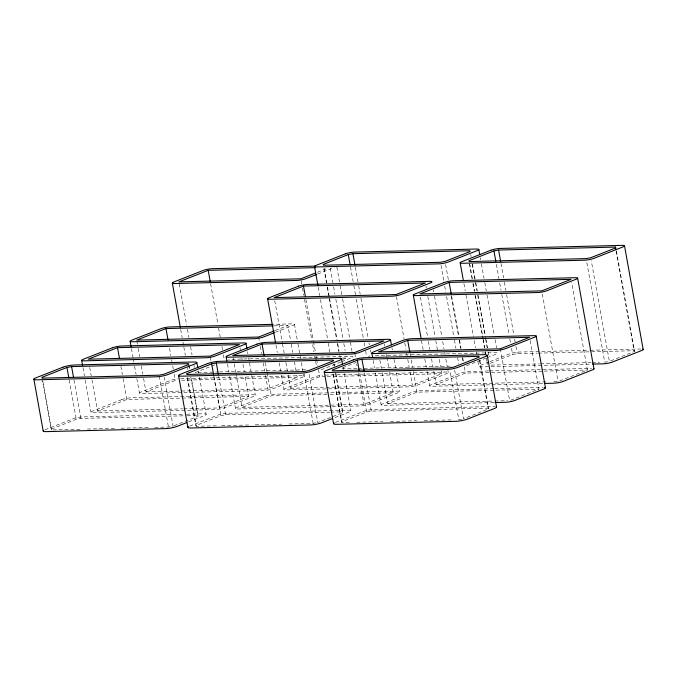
<?xml version="1.0" encoding="UTF-8"?>
<svg xmlns="http://www.w3.org/2000/svg" width="677" height="677" viewBox="0 0 677 677"><rect width="100%" height="100%" fill="white"/><g stroke="black" fill="none" stroke-linecap="round" stroke-linejoin="round"><path stroke-width="0.51" stroke-dasharray="3.38 2.54" d="M317.42 272.272L327.186 268.43M317.615 274.067L334.218 267.533M275.2 330.503L287.894 325.51L290.509 340.015M275.395 332.305L292.98 325.383A6.685 1.176 -10.2 0 0 292.083 323.86L273.169 324.334M45.037 429.734L74.174 418.378A8.352 1.464 -10.2 0 1 81.612 416.947L184.178 414.273M80.03 429.235L51.613 429.954L51.164 429.193L76.281 419.3L80.91 418.411L186.158 415.763M91.954 379.915L97.556 411.007L126.853 399.472L248.764 396.4L245.032 375.676M143.583 378.451L146.012 391.924L175.318 380.389L177.416 380.339M214.753 364.861L195.221 372.553L218.341 371.969M174.031 425.74L198.183 416.237L191.286 377.893M183.729 408.84L219.458 407.935L248.764 396.4M146.012 391.924L267.923 388.86L297.22 377.326L296.848 375.253M342.52 359.487L346.429 357.947L346.057 355.89M188.765 421.813L204.31 415.695A8.352 1.464 -10.2 0 0 203.193 413.791L185.236 414.248M340.768 362.051L322.21 369.363A6.685 1.176 -10.2 0 1 319.434 370.201M341.741 361.67L351.507 357.82A6.685 1.176 -10.2 0 0 350.618 356.305L228.708 359.369M189.738 426.087L218.874 414.73A8.352 1.464 -10.2 0 1 226.313 413.308L347.902 410.152A8.352 1.464 -10.2 0 1 349.019 412.056L333.465 418.174M216.31 425.808L196.313 426.307L195.865 425.545L220.981 415.661L225.619 414.773L329.809 412.149M235.892 373.171L242.044 407.368L271.35 395.833L329.149 394.378M288.097 374.897L290.509 388.293L319.806 376.75L326.111 376.598M342.774 367.713L356.297 362.39M335.8 373.213L342.892 412.589L317.775 422.482L308.822 372.739M242.044 407.368L363.955 404.304L393.252 392.762L389.529 372.037M290.509 388.293L412.411 385.221L441.717 373.687L441.159 370.598M486.238 358.031L466.698 365.724A6.685 1.176 -10.2 0 1 465.446 366.155M487.212 357.651L496.004 354.189A6.685 1.176 -10.2 0 0 495.107 352.666L373.205 355.73M335.411 422.423L364.548 411.066A8.352 1.464 -10.2 0 1 371.986 409.644L493.575 406.488A8.352 1.464 -10.2 0 1 495.276 406.538M489.099 361.916L480.306 365.377A6.685 1.176 -10.2 0 0 481.203 366.9L591.546 364.124M490.08 361.535L509.612 353.843A6.685 1.176 -10.2 0 1 518.878 352.065L589.286 350.297M349.349 422.456L341.987 422.643L341.538 421.881L366.655 411.997L371.292 411.108L488.117 408.163L488.566 408.925L463.449 418.818L454.682 370.107M382.124 372.612L387.718 403.704L417.024 392.169L538.926 389.097L530.167 340.396M433.771 371.233L436.183 384.621L465.48 373.086L543.25 371.131M490.376 363.287L512.599 354.536L517.228 353.648L537.225 353.149M510.602 400.251L538.926 389.097M553.879 381.659L558.085 381.557L587.391 370.023L571.633 282.436M616.417 250.947L634.501 351.473L609.385 361.357L591.3 260.84M154.754 427.356L168.438 427.009L173.067 426.121L164.308 377.419M607.531 361.713L604.756 362.246L586.671 261.728M288.935 423.98L313.138 423.37L316.844 422.66M461.596 419.173L458.811 419.706L450.053 370.996M274.236 325.849L287.894 325.51M590.344 350.271L640.78 349.002M342.223 358.057L346.429 357.947M538.283 353.123L634.061 350.711L634.501 351.473M219.39 371.944L307.671 369.727M356.991 368.483L342.257 368.855L341.809 368.093M358.04 368.457L450.662 366.122M491.087 365.106L539.501 363.887M540.551 363.862L591.072 362.593M592.13 362.567L599.492 362.381M180.547 378.714L301.409 375.676A6.685 1.176 -10.2 0 1 302.297 377.199L273 388.733A6.685 1.176 -10.2 0 1 263.734 390.511L141.823 393.574A6.685 1.176 -10.2 0 1 140.934 392.059L170.232 380.516A6.685 1.176 -10.2 0 1 178.043 378.832M325.045 375.083L445.906 372.037A6.685 1.176 -10.2 0 1 446.795 373.56L417.489 385.095A6.685 1.176 -10.2 0 1 408.231 386.872L286.32 389.935A6.685 1.176 -10.2 0 1 285.423 388.42L314.729 376.886A6.685 1.176 -10.2 0 1 322.54 375.193M488.582 370.962L469.669 371.445A6.685 1.176 -10.2 0 0 460.402 373.213L431.097 384.756A6.685 1.176 -10.2 0 0 431.994 386.271L490.842 384.79M489.64 370.937L591.58 368.373M181.622 380.229L297.22 377.326M327.169 376.573L441.717 373.687M544.3 371.106L587.391 370.023M436.183 384.621L546.525 381.845M491.9 384.764L543.394 383.47M493.719 388.691L421.212 390.519A6.685 1.176 -10.2 0 0 411.946 392.296L382.64 403.83A6.685 1.176 -10.2 0 0 383.537 405.354L493.88 402.57M494.777 388.666L543.115 387.447M330.198 394.352L393.252 392.762M97.556 411.007L182.68 408.866M387.718 403.704L493.863 401.029M494.912 401.004L507.522 400.691M187.216 415.737L197.743 415.475L198.183 416.237M330.867 412.124L342.444 411.836L342.892 412.589M87.392 429.049L114.76 428.363M121.073 428.202L148.441 427.517M221.574 425.672L249.991 424.961M255.254 424.826L281.564 424.166M356.72 422.27L383.03 421.61M390.401 421.424L416.71 420.764M424.081 420.578L451.449 419.892M616.155 251.226L634.061 350.711M542.328 293.97L558.085 381.557M501.005 263.497L503.62 278.002M504.365 282.148L505.854 290.433M506.599 294.58L513.877 334.997M514.622 339.143L515.18 342.249M515.925 346.396L517.228 353.648M496.376 264.377L498.983 278.89M499.736 283.037L501.039 290.289M501.784 294.436L509.053 334.853M509.798 338.999L510.551 343.137M511.482 348.325L512.599 354.536M500.303 348.816L509.629 400.632M480.323 257.717L480.695 259.79M481.44 263.937L484.055 278.442M484.8 282.588L486.289 290.882M487.034 295.028L494.303 335.445M495.056 339.583L496.546 347.876M470.743 254.62L471.116 256.693M472.419 263.945L475.592 281.564M475.779 282.597L477.268 290.89M478.013 295.028L485.291 335.445M486.035 339.592L487.525 347.885M488.269 352.032L488.828 355.137L488.015 352.302M472.165 264.216L475.33 281.835M475.516 282.876L477.014 291.161M477.759 295.307L485.401 337.798M485.587 338.83L487.262 348.156M469.652 263.632L472.453 279.178M473.198 283.316L474.687 291.609M475.432 295.756L483.082 338.246M483.268 339.279L484.757 347.572M485.502 351.718L485.874 353.792M469.398 263.903L472.191 279.449M472.935 283.595L474.238 290.848M474.992 294.994L482.819 338.517M483.006 339.558L484.495 347.843M485.24 351.989L485.621 354.063M486.365 358.209L486.924 361.315M487.11 362.356L487.482 364.429M479.798 360.223L488.566 408.925M479.536 360.494L488.117 408.163M463.923 283.604L465.226 290.856M465.971 295.003L473.426 336.452M474.179 340.599L475.482 347.851M476.227 351.998L476.6 354.071M477.903 361.323L478.834 366.511M451.576 295.807L458.811 335.995M459.548 340.116L461.029 348.359M462.704 357.634L463.44 361.755M464.371 366.909L465.48 373.086M445.627 264.504L448.428 280.05M451.407 296.628L458.498 336.012M459.243 340.159L460.732 348.443M462.408 357.769L462.966 360.883M440.998 265.392L443.79 280.938M444.721 286.117L445.847 292.337M446.592 296.484L453.675 335.86M454.419 340.006L455.909 348.3M457.593 357.625L458.71 363.845M433.432 290.001L433.805 292.058M434.549 296.179L441.776 336.367M442.707 341.521L444.002 348.731M444.747 352.852L445.119 354.917M445.855 359.038L447.158 366.249M447.895 370.37L448.267 372.435M425.96 286.1L426.324 288.165M427.813 296.408L435.04 336.587M435.785 340.717L437.824 352.048M439.119 359.259L440.422 366.477M420.417 297.042L427.652 337.222M428.389 341.343L429.878 349.594M431.545 358.861L433.026 367.103M421.466 340.539L423.142 349.814M424.809 359.089L426.29 367.332M427.035 371.453L429.624 385.882M410.127 353.826L410.499 355.899M411.244 360.037L412.547 367.298M413.292 371.436L417.024 392.169M396.468 296.611L404.067 338.855M404.812 342.977L405.921 349.154M406.665 353.276L407.038 355.34M407.774 359.462L409.263 367.704M410 371.825L412.411 385.221M391.975 347.986L392.347 350.06M394.031 359.385L395.52 367.67M396.451 372.858L399.811 391.509M384.494 344.06L384.866 346.133M386.355 354.418L386.728 356.491M386.914 357.532L388.784 367.89M379.89 360.181L381.379 368.466M373.154 360.401L374.457 367.653M375.388 372.832L381.168 404.956M355.332 267.161L357.947 281.666M358.692 285.812L360.181 294.106M360.926 298.252L368.203 338.661M368.948 342.807L369.32 344.881M370.251 350.06L370.624 352.133M350.517 267.009L353.123 281.522M353.876 285.669L355.552 294.994M356.297 299.132L363.38 338.517M364.124 342.664L364.869 346.81M365.622 350.948L366.553 356.136M364.387 372.765L371.292 411.108M359.758 373.653L366.655 411.997M354.816 353.521L355.56 357.668M356.677 363.887L357.058 365.961M358.361 373.213L363.955 404.304M336.85 267.051L340.006 284.568M340.192 285.592L341.86 294.867M342.596 298.989L350.204 341.242M350.39 342.266L352.057 351.541M330.3 268.304L332.898 282.732M333.634 286.853L334.937 294.063M335.86 299.217L343.095 339.405M343.831 343.527L345.135 350.737M343.044 367.349L343.417 369.422M344.17 373.569L350.881 410.871M324.165 268.329L326.779 282.842M327.524 286.989L329.386 297.347M329.572 298.388L337.036 339.837M337.781 343.984L339.084 351.236M339.829 355.383L340.201 357.456M323.911 268.608L326.517 283.113M327.262 287.26L329.132 297.626M329.318 298.659L336.587 339.075M337.332 343.222L338.822 351.515M334.125 363.887L334.497 365.961M333.863 364.167L334.235 366.232M335.547 373.492L342.444 411.836M318.249 287.268L319.739 295.561M320.483 299.708L327.566 339.084M328.311 343.231L329.995 352.556M333.219 373.932L341.987 422.643M332.966 374.212L341.538 421.881M305.902 299.471L313.316 340.692M313.502 341.724L315.355 352.023M316.1 356.144L316.472 358.209M316.658 359.242L317.767 365.419M318.512 369.54L319.806 376.75M301.18 280.87L301.739 283.959M302.484 288.08L303.778 295.299M304.523 299.42L311.936 340.633M312.681 344.754L313.976 351.972M314.72 356.094L315.457 360.215M315.643 361.247L316.574 366.392M304.193 373.628L313.138 423.37M294.453 324.249L297.245 339.795M297.99 343.941L300.046 355.34M300.233 356.381L300.605 358.446M301.35 362.593L303.211 372.959M303.398 373.992L303.77 376.065M291.254 344.161L292.743 352.455M294.427 361.78L296.103 371.106M274.744 300.706L282.351 342.951M282.537 343.984L284.205 353.259M285.872 362.533L287.353 370.776M275.979 345.236L277.282 352.455M279.136 362.754L280.616 370.996M281.361 375.117L283.951 389.546M265.384 362.669L267.06 371.995M267.246 373.035L271.35 395.833M258.597 337.044L259.528 342.223M260.273 346.37L261.576 353.622M263.26 362.948L264.749 371.241M265.494 375.388L267.923 388.86M247.486 351.617L247.858 353.69M248.603 357.837L249.348 361.983M249.534 363.016L251.023 371.309M251.768 375.456L255.314 395.148M239.996 347.699L240.369 349.764M241.858 358.057L242.239 360.13M242.984 364.277L244.287 371.529M233.1 357.625L233.472 359.699M234.217 363.845L235.706 372.13M227.48 364.065L228.97 372.35M229.715 376.497L235.494 408.62M210.615 283.739L217.85 323.928M218.586 328.049L220.262 337.315M221.929 346.59L222.488 349.687M223.41 354.833L224.341 359.986M218.713 376.429L225.619 414.773M213.898 376.285L220.981 415.661M210.319 357.16L211.072 361.306M213.864 376.844L219.458 407.935M198.344 370.988L198.716 373.061M199.461 377.207L206.172 414.519M179.278 283.942L186.691 325.155M187.436 329.276L188.917 337.518M190.584 346.793L192.065 355.036M193.918 365.343L194.291 367.399M189.052 365.453L189.611 368.567M188.604 364.7L189.348 368.838M190.838 377.131L197.743 415.475M180.7 329.504L182.181 337.747M182.917 341.868L183.662 345.989M183.848 347.022L185.329 355.264M187.554 367.628L187.927 369.684M187.546 377.605L196.313 426.307M187.292 377.876L195.865 425.545M169.538 348.266L170.841 355.518M171.586 359.665L171.958 361.738M172.703 365.885L173.261 368.99M174.192 374.169L175.318 380.389M159.298 376.234L168.438 427.009M136.872 341.149L137.431 344.255M138.184 348.401L139.674 356.694M141.349 366.02L142.839 374.313M131.44 348.621L133.31 358.988M133.496 360.02L133.868 362.093M134.613 366.24L136.102 374.533M136.847 378.671L139.462 393.185M120.887 366.308L122.376 374.601M123.121 378.739L126.853 399.472M89.719 367.484L91.209 375.769M82.983 367.696L84.473 375.989M85.217 380.135L90.997 412.259M74.013 380.068L80.91 418.411M69.189 379.924L76.281 419.3M42.846 381.244L51.613 429.954M42.025 378.409L51.164 429.193M368.39 356.305A6.685 1.176 -10.2 0 1 370.099 356.017M121.775 399.599L92.47 411.134A6.685 1.176 -10.2 0 0 93.367 412.657L215.269 409.585A6.685 1.176 -10.2 0 0 224.536 407.808L253.841 396.273A6.685 1.176 -10.2 0 0 252.944 394.75L131.042 397.822A6.685 1.176 -10.2 0 0 121.775 399.599M266.273 395.96L236.967 407.495A6.685 1.176 -10.2 0 0 237.864 409.018L359.766 405.946A6.685 1.176 -10.2 0 0 369.033 404.169L398.338 392.635A6.685 1.176 -10.2 0 0 397.441 391.12L275.539 394.183A6.685 1.176 -10.2 0 0 266.273 395.96"/><path stroke-width="1.02" d="M315.406 267.643L208.211 270.343L178.906 281.877L300.808 278.806L315.465 273.043M348.274 254.577L323.166 264.462L323.606 265.223L440.439 262.287L445.068 261.398L470.185 251.505L469.736 250.744L352.912 253.689L348.274 254.577L350.144 264.935M66.955 367.484L41.839 377.377L42.287 378.138L159.112 375.193L163.749 374.305L188.866 364.421L188.418 363.659L71.584 366.595L66.955 367.484L68.817 377.851M117.527 347.656L88.23 359.191L210.132 356.119L239.438 344.585L117.527 347.656L119.397 358.015M273.186 325.874L165.992 328.573L136.686 340.108L258.597 337.044L274.227 330.892M316.633 274.456L305.894 278.679A6.685 1.176 -10.2 0 1 296.628 280.456L174.717 283.528A6.685 1.176 -10.2 0 1 173.828 282.004L203.125 270.47A6.685 1.176 -10.2 0 1 212.392 268.693L315.38 266.103M303.491 286.075L274.193 297.618L396.096 294.546L425.401 283.011L303.491 286.075L305.344 296.382M274.422 332.686L263.675 336.918A6.685 1.176 -10.2 0 1 254.408 338.695L132.506 341.758A6.685 1.176 -10.2 0 1 131.609 340.243L160.914 328.7A6.685 1.176 -10.2 0 1 170.181 326.932L272.12 324.359M493.956 250.913L468.839 260.797L469.279 261.559L586.113 258.614L590.742 257.725L615.858 247.841L615.41 247.08L498.585 250.025L493.956 250.913L495.818 261.271M211.656 363.845L186.539 373.738L186.987 374.491L303.821 371.555L308.45 370.666L333.566 360.782L333.118 360.02L216.293 362.957L211.656 363.845L213.526 374.212M262.024 344.018L232.727 355.552L354.63 352.489L383.935 340.946L262.024 344.018L264.081 355.417M449.164 282.411L419.867 293.945L541.769 290.882L571.075 279.347L449.164 282.411L451.204 293.75M186.818 422.583L177.103 426.408A8.352 1.464 -10.2 0 1 165.518 428.626L46.154 431.63A8.352 1.464 -10.2 0 1 43.726 430.36M357.329 360.181L332.212 370.065L332.661 370.827L449.494 367.89L454.123 367.002L479.24 357.109L478.791 356.347L361.967 359.292L357.329 360.181L359.199 370.539M407.698 340.353L378.401 351.888L500.303 348.816L529.609 337.281L407.698 340.353L409.754 351.752M332.492 418.555L321.803 422.761A8.352 1.464 -10.2 0 1 310.227 424.987L190.855 427.991A8.352 1.464 -10.2 0 1 188.434 426.722M592.603 364.099L603.105 363.828A6.685 1.176 -10.2 0 0 612.372 362.06L641.678 350.517A6.685 1.176 -10.2 0 0 642.761 349.154M544.443 383.444L553.904 383.207A6.685 1.176 -10.2 0 0 563.162 381.43L592.468 369.896A6.685 1.176 -10.2 0 0 593.551 368.525M494.929 402.544L505.44 402.282A6.685 1.176 -10.2 0 0 514.706 400.505L544.012 388.97A6.685 1.176 -10.2 0 0 544.291 387.472M624.507 245.759L643.15 349.391M615.41 247.08L615.782 249.153M577.625 278.086L593.941 368.762M536.159 336.029L545.484 387.845M498.585 250.025L500.633 261.424M478.834 249.424L479.765 254.611M487.228 355.391L496.554 407.207M460.191 262.879L463.364 280.498M413.308 295.206L421.102 338.483M390.485 339.693L391.416 344.872M371.842 353.14L372.587 357.287M352.912 253.689L354.96 265.088M361.967 359.292L364.014 370.691M341.555 359.055L342.486 364.243M314.517 266.543L317.877 285.195M324.224 371.791L333.549 423.599M267.635 298.87L275.429 342.147M245.988 343.332L246.919 348.511M226.169 356.813L226.913 360.951M208.211 270.343L210.251 281.674M216.293 362.957L218.341 374.356M196.855 362.703L197.786 367.882M172.356 283.13L180.327 327.44M178.55 375.456L187.876 427.272M165.992 328.573L168.04 339.972M130.136 341.369L131.067 346.548M81.68 360.443L82.611 365.631M71.584 366.595L73.454 376.962M33.85 379.095L43.176 430.91M334.108 423.049A8.352 1.464 -10.2 0 0 336.528 424.327L455.9 421.322A8.352 1.464 -10.2 0 0 467.477 419.097L494.692 408.383A8.352 1.464 -10.2 0 0 496.309 406.784M345.295 253.875L315.99 265.418A6.685 1.176 -10.2 0 0 316.887 266.933L438.789 263.869A6.685 1.176 -10.2 0 0 448.056 262.092L477.361 250.558A6.685 1.176 -10.2 0 0 476.464 249.034L354.553 252.106A6.685 1.176 -10.2 0 0 345.295 253.875M62.919 367.205L35.712 377.918A8.352 1.464 -10.2 0 0 36.829 379.814L156.201 376.81A8.352 1.464 -10.2 0 0 167.778 374.593L194.993 363.879A8.352 1.464 -10.2 0 0 193.876 361.983L74.504 364.988A8.352 1.464 -10.2 0 0 62.919 367.205M112.45 347.783L83.153 359.318A6.685 1.176 -10.2 0 0 84.041 360.841L205.952 357.769A6.685 1.176 -10.2 0 0 215.218 355.992L244.515 344.458A6.685 1.176 -10.2 0 0 243.627 342.934L121.716 346.006A6.685 1.176 -10.2 0 0 112.45 347.783M298.413 286.202L269.107 297.745A6.685 1.176 -10.2 0 0 270.005 299.259L391.915 296.196A6.685 1.176 -10.2 0 0 401.173 294.419L430.479 282.884A6.685 1.176 -10.2 0 0 429.59 281.361L307.68 284.433A6.685 1.176 -10.2 0 0 298.413 286.202M490.969 250.211L461.663 261.745A6.685 1.176 -10.2 0 0 462.56 263.268L584.463 260.205A6.685 1.176 -10.2 0 0 593.729 258.428L623.035 246.893A6.685 1.176 -10.2 0 0 622.138 245.37L500.235 248.434A6.685 1.176 -10.2 0 0 490.969 250.211M207.627 363.557L180.42 374.271A8.352 1.464 -10.2 0 0 181.529 376.175L300.901 373.171A8.352 1.464 -10.2 0 0 312.486 370.954L339.693 360.24A8.352 1.464 -10.2 0 0 338.576 358.336L219.204 361.34A8.352 1.464 -10.2 0 0 207.627 363.557M256.947 344.144L227.641 355.679A6.685 1.176 -10.2 0 0 228.538 357.202L350.441 354.13A6.685 1.176 -10.2 0 0 359.707 352.353L389.013 340.819A6.685 1.176 -10.2 0 0 388.116 339.304L266.213 342.367A6.685 1.176 -10.2 0 0 256.947 344.144M444.087 282.537L414.781 294.072A6.685 1.176 -10.2 0 0 415.678 295.595L537.589 292.532A6.685 1.176 -10.2 0 0 546.855 290.755L576.152 279.212A6.685 1.176 -10.2 0 0 575.264 277.697L453.353 280.76A6.685 1.176 -10.2 0 0 444.087 282.537M353.301 359.893L326.094 370.607A8.352 1.464 -10.2 0 0 327.203 372.511L446.575 369.507A8.352 1.464 -10.2 0 0 458.16 367.281L485.367 356.576A8.352 1.464 -10.2 0 0 484.25 354.672L364.878 357.676A8.352 1.464 -10.2 0 0 353.301 359.893M402.62 340.48L373.315 352.015A6.685 1.176 -10.2 0 0 374.212 353.538L496.114 350.466A6.685 1.176 -10.2 0 0 505.38 348.689L534.686 337.154A6.685 1.176 -10.2 0 0 533.789 335.631L411.887 338.703A6.685 1.176 -10.2 0 0 402.62 340.48"/></g></svg>
